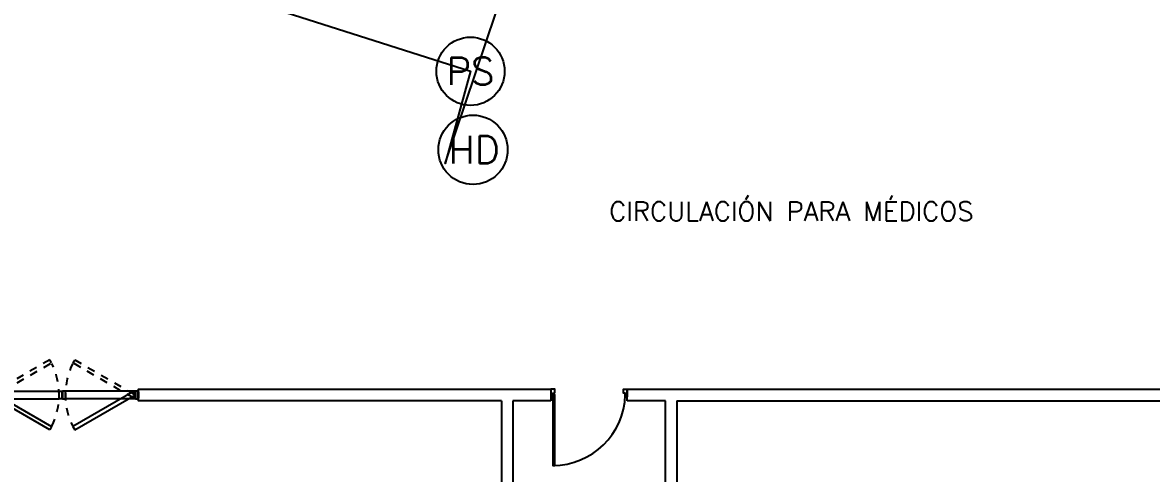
# Model space of a CAD drawing. Header units: metres. Extents: x -39 to 21688, y -24 to 9022.
# Drawn here: x 313.24 to 328.04, y 10.4 to 16.31 of the extents above; entities that cross this region are included whole.
import ezdxf
from ezdxf.enums import TextEntityAlignment as Align

# ---------------------------------------------------------------- set-up
doc = ezdxf.new("R2010")
doc.units = ezdxf.units.M
doc.header["$MEASUREMENT"] = 0
doc.linetypes.add('HIDDEN2', pattern=[4.7625, 3.175, -1.5875])
doc.linetypes.add('HIDDEN4', pattern=[0.09375, 0.0625, -0.03125])
for name, color, linetype in [('AN-TEXTO', 3, 'Continuous'), ('AR-MUROS', 6, 'Continuous'), ('AR-PUERTAS', 2, 'Continuous'), ('AR-VENTANAS', 2, 'Continuous')]:
    doc.layers.add(name, color=color, linetype=linetype)
doc.styles.add('REGULAR-2.5', font='romans.shx', dxfattribs={"height": 2.5})
doc.styles.add('ROMANS', font='romans.shx', dxfattribs={"width": 0.75})

# ---------------------------------------------------------------- blocks, each defined once
blk = doc.blocks.new('AR-PUERTA 1')
at = {"layer": 'AR-PUERTAS', "linetype": 'Continuous'}
for points in [[(0.954, 0.033), (0.954, 0.958), (0.929, 0.958), (0.929, 0.033)], [(0.004, 0.058), (0.004, 0.008), (0.029, 0.008), (0.029, -0.042), (-0.021, -0.042), (-0.021, 0.058)], [(0.929, 0.008), (0.929, -0.042), (0.979, -0.042), (0.979, 0.058), (0.954, 0.058), (0.954, 0.008)]]:
    blk.add_lwpolyline(points, close=True, dxfattribs=at)
blk.add_arc((0.954, 0.008), 0.949, 89.9989, 178.4932, dxfattribs=at)
blk = doc.blocks.new('AR-PUERTA DE DOBLE BATEO')
at = {"layer": 'AR-PUERTAS', "linetype": 'HIDDEN2'}
for p, q in [((-0.05, 0.953), (-0.05, 0.035)), ((0.05, 0.953), (0.05, 0.035)), ((-0.05, -0.965), (-0.05, -0.047)), ((0.05, -0.965), (0.05, -0.047))]:
    blk.add_line(p, q, dxfattribs=at)
at = {"layer": 'AR-PUERTAS', "color": 1, "linetype": 'HIDDEN4'}
for points in [[(-0.461, 0.158), (-0.002, 0.953), (0.039, 0.929), (-0.42, 0.134)], [(-0.461, -0.17), (-0.002, -0.965), (0.039, -0.941), (-0.42, -0.146)]]:
    blk.add_lwpolyline(points, close=True, dxfattribs=at)
at = {"layer": 'AR-PUERTAS'}
for points in [[(0.05, 0.988), (-0.05, 0.988), (-0.05, 0.953), (0.05, 0.953)], [(0.456, 0.158), (-0.002, 0.953), (-0.044, 0.929), (0.415, 0.134)], [(-0.04, 0.988), (-0.04, 0.994), (0.04, 0.994), (0.04, 0.988)], [(0.05, 0.035), (-0.05, 0.035), (-0.05, 0), (0.05, 0)], [(-0.04, -0.006), (-0.04, 0), (0.04, 0), (0.04, -0.006)], [(0.05, -0.047), (-0.05, -0.047), (-0.05, -0.012), (0.05, -0.012)], [(0.456, -0.17), (-0.002, -0.965), (-0.044, -0.941), (0.415, -0.146)], [(-0.04, -0.006), (-0.04, -0.012), (0.04, -0.012), (0.04, -0.006)], [(0.05, -1), (-0.05, -1), (-0.05, -0.965), (0.05, -0.965)], [(-0.04, -1), (-0.04, -1.006), (0.04, -1.006), (0.04, -1)]]:
    blk.add_lwpolyline(points, close=True, dxfattribs=at)
at = {"layer": 'AR-PUERTAS', "color": 1, "linetype": 'HIDDEN4'}
for centre, start, end in [((-0.002, 0.963), 243.6523, 296.3478), ((-0.002, -0.975), 63.6523, 116.3478)]:
    blk.add_arc(centre, 0.928, start, end, dxfattribs=at)
blk = doc.blocks.new('HD SENSOR')
at = {"ltscale": 8}
blk.add_circle((-0.65, 0), 20.73, dxfattribs=at)
at = {"ltscale": 8, "style": 'ROMANS'}
blk.add_text('HD', height=16.585, dxfattribs=at).set_placement((0, 0), align=Align.MIDDLE)
blk = doc.blocks.new('PS SENSOR')
at = {"ltscale": 8}
blk.add_circle((0, 0), 20.42, dxfattribs=at)
at = {"ltscale": 8, "style": 'ROMANS'}
blk.add_text('PS', height=16.335, dxfattribs=at).set_placement((0, 0), align=Align.MIDDLE)

msp = doc.modelspace()

# ---------------------------------------------------------------- linework, layer by layer
at = {"layer": 'AR-MUROS'}
for p, q in [((320.16559, 11.5001), (320.16559, 11.3501)), ((321.16559, 11.3501), (321.16559, 11.5001)), ((321.16559, 11.5001), (321.81559, 11.5001)), ((319.51559, 11.3501), (319.51559, 5.55729)), ((320.16559, 11.3501), (319.66559, 11.3501)), ((319.66559, 11.3501), (319.66559, 5.55729)), ((321.66559, 11.3501), (321.16559, 11.3501)), ((321.66559, 4.3001), (321.66559, 11.3501)), ((321.81559, 11.3501), (321.81559, 4.3001))]:
    msp.add_line(p, q, dxfattribs=at)
for points in [[(319.51559, 11.3501), (314.75574, 11.3501), (314.75574, 11.5001), (320.16559, 11.5001)], [(321.81559, 11.5001), (332.47795, 11.5001)], [(321.81559, 11.3501), (330.86559, 11.3501)]]:
    msp.add_lwpolyline(points, dxfattribs=at)
at = {"layer": 'AR-VENTANAS'}
msp.add_lwpolyline([(306.52364, 19.67938), (319.11017, 15.67033), (318.77673, 14.45908), (320.77793, 20.39264)], dxfattribs=at)

# ---------------------------------------------------------------- block references
at = {"layer": 'AR-MUROS', "rotation": 180}
msp.add_blockref('AR-PUERTA 1', (321.14477, 11.45846), dxfattribs=at)
at = {"layer": 'AR-PUERTAS', "xscale": 0.02191086110359542, "yscale": 0.02191086110359542, "zscale": 0.02191086110359542}
for name, p in [('PS SENSOR', (319.11017, 15.67033)), ('HD SENSOR', (319.15743, 14.64078))]:
    msp.add_blockref(name, p, dxfattribs=at)
at = {"layer": 'AR-PUERTAS', "rotation": 270.0000135837768}
msp.add_blockref('AR-PUERTA DE DOBLE BATEO', (313.76182, 11.4251), dxfattribs=at)

# ---------------------------------------------------------------- texts
at = {"layer": 'AN-TEXTO', "insert": (320.70877, 13.95893), "char_height": 0.25, "attachment_point": 1, "style": 'REGULAR-2.5'}
msp.add_mtext_dynamic_manual_height_columns('\\pi0.22058;CIRCULACIÓN PARA MÉDICOS ', width=5.7863988, gutter_width=1.25, heights=[0.30966], dxfattribs=at)

doc.saveas('drawing.dxf')
